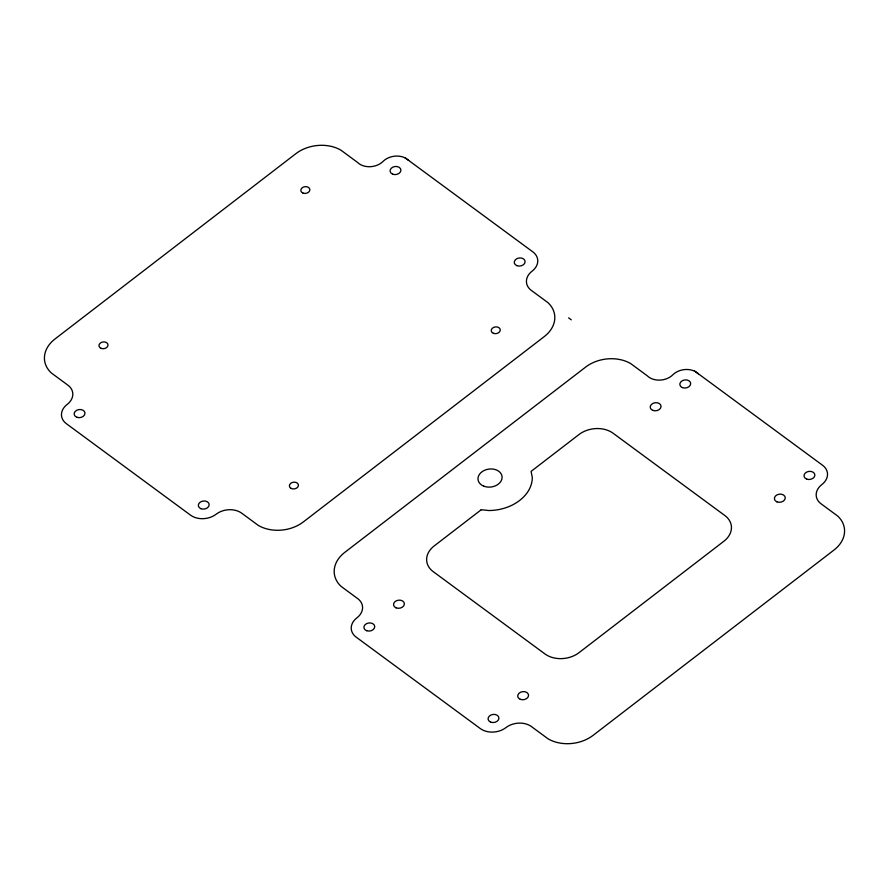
<?xml version="1.0" encoding="UTF-8"?>
<svg xmlns="http://www.w3.org/2000/svg" width="889" height="889" viewBox="0 0 889 889"><rect width="100%" height="100%" fill="white"/><g stroke="black" fill="none" stroke-linecap="round" stroke-linejoin="round"><path stroke-width="1.33" d="M404.728 157.52L408.662 160.409M694.487 370.935L698.421 373.825M405.751 158.275L532.844 251.876A18.169 13.546 -7.8 0 1 532.1 271.145A18.169 13.546 -7.8 0 0 531.355 290.425L547.913 302.616A33.804 25.203 -7.8 0 1 544.257 336.598L303.349 521.921A33.804 25.203 -7.8 0 1 258.299 525.41L241.741 513.209A18.169 13.546 -7.8 0 0 216.16 514.198A18.169 13.546 -7.8 0 1 190.579 515.176L66.397 423.709A18.169 13.546 -7.8 0 1 67.142 404.439A18.169 13.546 -7.8 0 0 67.886 385.159L51.329 372.969A33.804 25.203 -7.8 0 1 54.985 338.987L295.881 153.664A33.804 25.203 -7.8 0 1 340.932 150.174L357.489 162.376A16.058 11.968 -7.8 0 0 383.081 161.387A16.058 11.968 -7.8 0 1 405.228 157.953M695.52 371.691L822.603 465.291A18.169 13.546 -7.8 0 1 821.858 484.561A18.169 13.546 -7.8 0 0 821.114 503.841L837.671 516.031A33.804 25.203 -7.8 0 1 834.015 550.013L593.119 735.336A33.804 25.203 -7.8 0 1 548.068 738.826L531.511 726.624A18.169 13.546 -7.8 0 0 505.919 727.613A18.169 13.546 -7.8 0 1 480.338 728.591L356.156 637.124A18.169 13.546 -7.8 0 1 356.9 617.855A18.169 13.546 -7.8 0 0 357.645 598.575L341.087 586.384A33.804 25.203 -7.8 0 1 344.743 552.402L585.651 367.079A33.804 25.203 -7.8 0 1 630.701 363.59L647.259 375.791A16.058 11.968 -7.8 0 0 672.84 374.802A16.058 11.968 -7.8 0 1 694.998 371.369M568.604 317.862L571.294 319.84M481.216 509.753L434.188 545.935A24.225 18.058 -7.8 0 0 433.199 571.627L544.957 653.948A24.225 18.058 -7.8 0 0 579.072 652.637L723.879 541.245A24.225 18.058 -7.8 0 0 724.868 515.542L613.099 433.232A24.225 18.058 -7.8 0 0 578.995 434.532L531.077 471.392L532.278 477.26A40.572 30.248 -7.8 0 1 489.028 510.53L481.216 509.753M392.649 174.177A5.456 4.067 -7.8 0 0 400.917 170.332A5.456 4.067 -7.8 0 0 392.916 167.099A5.456 4.067 -7.8 0 0 392.649 174.177M76.932 417.308A5.456 4.067 -7.8 0 0 84.988 413.185A5.456 4.067 -7.8 0 0 76.765 410.251A5.456 4.067 -7.8 0 0 76.932 417.308M200.892 508.686A5.456 4.067 -7.8 0 0 209.171 504.841A5.456 4.067 -7.8 0 0 201.17 501.607A5.456 4.067 -7.8 0 0 200.892 508.686M516.831 265.644A5.456 4.067 -7.8 0 0 525.11 261.788A5.456 4.067 -7.8 0 0 517.098 258.566A5.456 4.067 -7.8 0 0 516.831 265.644M302.96 193.069A4.545 3.389 -7.8 0 0 309.861 189.857A4.545 3.389 -7.8 0 0 303.182 187.168A4.545 3.389 -7.8 0 0 302.96 193.069M101.113 348.344A4.545 3.389 -7.8 0 0 108.014 345.132A4.545 3.389 -7.8 0 0 101.335 342.443A4.545 3.389 -7.8 0 0 101.113 348.344M291.07 488.383A4.545 3.389 -7.8 0 0 298.371 485.794A4.545 3.389 -7.8 0 0 292.259 482.483A4.545 3.389 -7.8 0 0 291.07 488.383M493.373 333.308A4.545 3.389 -7.8 0 0 500.274 330.097A4.545 3.389 -7.8 0 0 493.606 327.408A4.545 3.389 -7.8 0 0 493.373 333.308M806.59 479.06A5.456 4.067 -7.8 0 0 814.869 475.215A5.456 4.067 -7.8 0 0 806.868 471.981A5.456 4.067 -7.8 0 0 806.59 479.06M490.65 722.112A5.456 4.067 -7.8 0 0 498.929 718.256A5.456 4.067 -7.8 0 0 490.928 715.023A5.456 4.067 -7.8 0 0 490.65 722.112M366.69 630.723A5.456 4.067 -7.8 0 0 374.747 626.601A5.456 4.067 -7.8 0 0 366.524 623.667A5.456 4.067 -7.8 0 0 366.69 630.723M682.408 387.604A5.456 4.067 -7.8 0 0 690.686 383.748A5.456 4.067 -7.8 0 0 682.685 380.514A5.456 4.067 -7.8 0 0 682.408 387.604M652.793 410.385A5.456 4.067 -7.8 0 0 661.06 406.529A5.456 4.067 -7.8 0 0 653.059 403.306A5.456 4.067 -7.8 0 0 652.793 410.385M776.975 501.852A5.456 4.067 -7.8 0 0 785.254 497.996A5.456 4.067 -7.8 0 0 777.242 494.762A5.456 4.067 -7.8 0 0 776.975 501.852M396.094 607.854A5.456 4.067 -7.8 0 0 404.373 604.009A5.456 4.067 -7.8 0 0 396.361 600.775A5.456 4.067 -7.8 0 0 396.094 607.854M520.276 699.321A5.456 4.067 -7.8 0 0 528.555 695.465A5.456 4.067 -7.8 0 0 520.543 692.242A5.456 4.067 -7.8 0 0 520.276 699.321M483.705 486.139A12.113 9.034 -7.8 0 0 502.096 477.571A12.113 9.034 -7.8 0 0 484.305 470.403A12.113 9.034 -7.8 0 0 483.705 486.139"/></g></svg>
